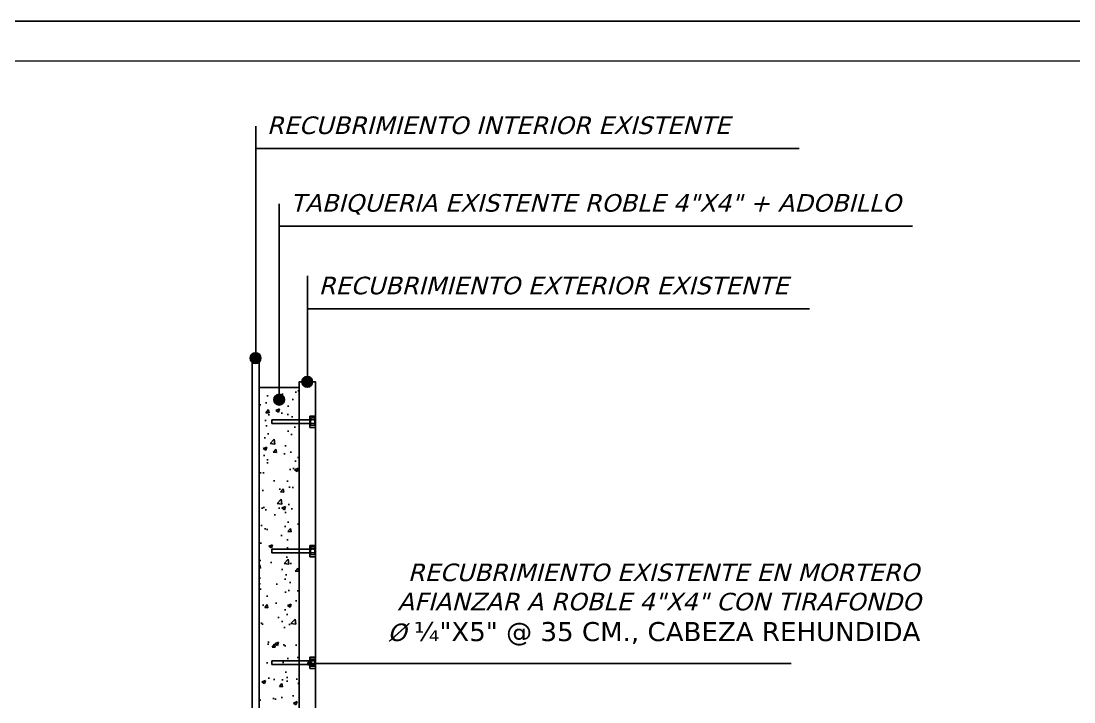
# Model space of a CAD drawing. Header units: millimetres. Extents: x 16 to 499, y 22 to 82.
# Drawn here: x 411.33 to 437.57, y 64.66 to 81.63 of the extents above; entities that cross this region are included whole.
import ezdxf

# ---------------------------------------------------------------- set-up
doc = ezdxf.new("R2010")
doc.units = ezdxf.units.MM
doc.linetypes.add('ACAD_ISO03W100', pattern=[30, 12, -18])
doc.linetypes.add('CYPE_PUNTO', pattern=[0.075, 0, -0.075])
doc.layers.add('08', color=8, linetype='Continuous')
for name, color, linetype, lineweight in [('ARANDELAS', 13, 'Continuous', 0), ('LINEAS_OCULTAS', 8, 'CYPE_PUNTO', 0), ('MUROS', 7, 'Continuous', 18), ('TUERCAS', 2, 'Continuous', 0)]:
    doc.layers.add(name, color=color, linetype=linetype, lineweight=lineweight)

msp = doc.modelspace()

# ---------------------------------------------------------------- hatches: boundary and pattern name
at = {"transparency": 33554687}
h = msp.add_hatch(color=1, dxfattribs=at)
h.dxf.hatch_style = 1
h.paths.add_polyline_path([(417.307, 73.231, 1), (417.038, 73.231, 1)])
h = msp.add_hatch(color=1, dxfattribs=at)
h.dxf.hatch_style = 1
h.paths.add_polyline_path([(418.597, 72.64, 1), (418.328, 72.64, 1)])
h = msp.add_hatch(dxfattribs=at)
h.set_pattern_fill('AR-CONC', color=4, scale=0.005167)
h.set_pattern_definition([(50, (113.0262, 40.2303), (0.9412875, -0.082352), [0.098425, -1.082675]), (355, (113.0262, 40.2303), (-0.182091, 0.987127), [0.07874, -0.866143]), (100.45144, (113.1046, 40.2234), (0.7591964, 0.904775), [0.0836484, -0.920133]), (46.1842, (113.0262, 40.4927), (1.400575, -0.2172187), [0.1476375, -1.6240125]), (96.63556, (113.1429, 40.4746), (1.226588, 1.2783683), [0.1254726, -1.3802006]), (351.18415, (113.0262, 40.4927), (1.226588, 1.278368), [0.11811, -1.2992086]), (21, (113.1574, 40.4271), (0.783341, -0.5283702), [0.098425, -1.082675]), (326, (113.1574, 40.4271), (0.3193105, 0.9516378), [0.07874, -0.86614]), (71.45144, (113.2227, 40.3831), (1.1026515, 0.4232676), [0.0836484, -0.9201313]), (37.5, (113.0262, 40.23028), (0.0159578, 0.4368677), [0, -0.8556413, 0, -0.8792633, 0, -0.8694208]), (7.5, (113.0262, 40.23028), (0.3452349, 0.51759964), [0, -0.5013113, 0, -0.8359563, 0, -0.3313642]), (327.5, (112.73353, 40.23028), (0.7005514, -0.0295985), [0, -0.3280833, 0, -1.02362, 0, -1.358265]), (317.5, (112.6023, 40.2303), (0.7653341, 0.1313702), [0, -0.4265083, 0, -0.6797887, 0, -0.964565])])
h.paths.add_polyline_path([(417.26, 58.605), (418.26, 58.605), (418.26, 72.497), (417.26, 72.497)])
h = msp.add_hatch(color=1, dxfattribs=at)
h.dxf.hatch_style = 1
h.paths.add_polyline_path([(417.895, 72.195, 1), (417.626, 72.195, 1)])
h = msp.add_hatch(color=1)
h.dxf.hatch_style = 1
edge = h.paths.add_edge_path()
edge.add_arc((418.522, 65.624), 0.0663, 0, 360)

# ---------------------------------------------------------------- linework, layer by layer
at = {"color": 1}
for p, q in [((417.177, 78.455), (417.177, 79.009)), ((417.177, 79.009), (417.177, 78.153)), ((430.721, 78.455), (417.177, 78.455)), ((417.177, 73.287), (417.177, 78.455)), ((417.765, 76.52), (417.765, 77.074)), ((417.765, 77.074), (417.765, 76.217)), ((417.761, 72.195), (417.765, 76.52)), ((433.546, 76.52), (417.765, 76.52)), ((418.467, 72.696), (418.467, 75.28)), ((430.98, 74.462), (418.467, 74.462))]:
    msp.add_line(p, q, dxfattribs=at)
at = {"color": 1, "linetype": 'ACAD_ISO03W100'}
for p, q in [((417.577, 71.696), (418.583, 71.696)), ((417.577, 71.603), (417.577, 71.696)), ((418.606, 71.696), (418.649, 71.696)), ((417.577, 71.603), (418.583, 71.603)), ((418.606, 71.603), (418.649, 71.603)), ((417.577, 68.473), (418.583, 68.473)), ((417.577, 68.38), (417.577, 68.473)), ((417.577, 68.38), (418.583, 68.38)), ((418.606, 68.473), (418.649, 68.473)), ((418.606, 68.38), (418.649, 68.38)), ((417.577, 65.687), (418.583, 65.687)), ((417.577, 65.595), (417.577, 65.687)), ((418.522, 65.624), (434.261, 65.624)), ((418.606, 65.687), (418.649, 65.687)), ((417.577, 65.595), (418.583, 65.595)), ((418.606, 65.595), (418.649, 65.595))]:
    msp.add_line(p, q, dxfattribs=at)
at = {"color": 6}
msp.add_lwpolyline([(417.086, 58.605), (417.086, 73.231), (417.26, 73.231), (417.26, 58.605)], dxfattribs=at)
at = {"color": 4}
msp.add_lwpolyline([(418.26, 58.605), (417.26, 58.605), (417.26, 72.497), (418.26, 72.497)], close=True, dxfattribs=at)
at = {"color": 52, "true_color": 0xc8c92d}
msp.add_lwpolyline([(418.26, 58.605), (418.26, 72.64), (418.665, 72.64), (418.665, 58.605)], dxfattribs=at)
at = {"color": 3, "linetype": 'ACAD_ISO03W100'}
for points in [[(418.665, 71.503), (418.522, 71.503), (418.522, 71.786), (418.665, 71.786)], [(418.665, 68.281), (418.522, 68.281), (418.522, 68.563), (418.665, 68.563)], [(418.665, 65.495), (418.522, 65.495), (418.522, 65.777), (418.665, 65.777)]]:
    msp.add_lwpolyline(points, close=True, dxfattribs=at)
at = {"color": 1}
for centre in [(417.173, 73.231), (418.462, 72.64), (417.761, 72.195)]:
    msp.add_circle(centre, 0.134, dxfattribs=at)
at = {"layer": '08', "linetype": 'Continuous'}
msp.add_lwpolyline([(381.925, 81.63), (381.925, 22.23), (499.328, 22.23), (499.328, 81.63), (381.925, 81.63)], dxfattribs=at)
at = {"layer": 'ARANDELAS', "extrusion": (0, 0, -1)}
for p, q in [((418.523, 71.754), (418.546, 71.754)), ((418.523, 71.544), (418.523, 71.754)), ((418.546, 71.754), (418.546, 71.544)), ((418.546, 71.754), (418.546, 71.754)), ((418.546, 71.544), (418.523, 71.544)), ((418.523, 68.532), (418.546, 68.532)), ((418.523, 68.322), (418.523, 68.532)), ((418.546, 68.532), (418.546, 68.322)), ((418.546, 68.532), (418.546, 68.532)), ((418.546, 68.322), (418.523, 68.322)), ((418.523, 65.746), (418.546, 65.746)), ((418.523, 65.536), (418.523, 65.746)), ((418.546, 65.746), (418.546, 65.536)), ((418.546, 65.746), (418.546, 65.746)), ((418.546, 65.536), (418.523, 65.536))]:
    msp.add_line(p, q, dxfattribs=at)
at = {"layer": 'LINEAS_OCULTAS', "extrusion": (0, 0, -1)}
for p, q in [((418.65, 71.699), (418.546, 71.699)), ((418.65, 71.699), (418.649, 71.699)), ((418.546, 71.599), (418.65, 71.599)), ((418.649, 71.599), (418.65, 71.599)), ((418.65, 68.477), (418.546, 68.477)), ((418.546, 68.377), (418.65, 68.377)), ((418.65, 68.477), (418.649, 68.477)), ((418.649, 68.377), (418.65, 68.377)), ((418.65, 65.691), (418.546, 65.691)), ((418.65, 65.691), (418.649, 65.691)), ((418.546, 65.591), (418.65, 65.591)), ((418.649, 65.591), (418.65, 65.591))]:
    msp.add_line(p, q, dxfattribs=at)
at = {"layer": 'MUROS', "color": 4, "linetype": 'Continuous', "lineweight": 0}
msp.add_lwpolyline([(384.41, 80.63), (384.41, 23.23), (498.08, 23.23), (498.08, 80.63)], close=True, dxfattribs=at)
at = {"layer": 'TUERCAS', "extrusion": (0, 0, -1)}
for p, q in [((418.546, 71.727), (418.548, 71.731)), ((418.546, 71.727), (418.548, 71.731)), ((418.546, 71.723), (418.546, 71.727)), ((418.546, 71.723), (418.546, 71.727)), ((418.546, 71.576), (418.546, 71.723)), ((418.546, 71.719), (418.546, 71.723)), ((418.548, 71.715), (418.546, 71.719)), ((418.546, 71.657), (418.547, 71.662)), ((418.546, 71.652), (418.546, 71.657)), ((418.546, 71.647), (418.546, 71.652)), ((418.546, 71.642), (418.546, 71.647)), ((418.547, 71.637), (418.546, 71.642)), ((418.547, 71.662), (418.548, 71.666)), ((418.548, 71.731), (418.55, 71.735)), ((418.548, 71.731), (418.55, 71.735)), ((418.55, 71.711), (418.548, 71.715)), ((418.548, 71.666), (418.549, 71.671)), ((418.549, 71.671), (418.55, 71.675)), ((418.55, 71.735), (418.553, 71.739)), ((418.55, 71.735), (418.553, 71.739)), ((418.553, 71.707), (418.55, 71.711)), ((418.55, 71.675), (418.552, 71.679)), ((418.552, 71.679), (418.554, 71.683)), ((418.553, 71.739), (418.556, 71.742)), ((418.553, 71.739), (418.556, 71.742)), ((418.556, 71.704), (418.553, 71.707)), ((418.554, 71.683), (418.556, 71.687)), ((418.556, 71.742), (418.56, 71.744)), ((418.556, 71.742), (418.56, 71.744)), ((418.56, 71.702), (418.556, 71.704)), ((418.556, 71.687), (418.558, 71.69)), ((418.558, 71.69), (418.56, 71.692)), ((418.56, 71.744), (418.564, 71.746)), ((418.56, 71.744), (418.564, 71.746)), ((418.564, 71.7), (418.56, 71.702)), ((418.56, 71.692), (418.563, 71.694)), ((418.563, 71.694), (418.565, 71.696)), ((418.564, 71.746), (418.569, 71.747)), ((418.564, 71.746), (418.569, 71.747)), ((418.569, 71.699), (418.564, 71.7)), ((418.565, 71.696), (418.568, 71.697)), ((418.568, 71.697), (418.571, 71.698)), ((418.569, 71.747), (418.574, 71.748)), ((418.569, 71.747), (418.574, 71.748)), ((418.574, 71.698), (418.569, 71.699)), ((418.571, 71.698), (418.574, 71.698)), ((418.574, 71.748), (418.622, 71.748)), ((418.574, 71.748), (418.622, 71.748)), ((418.574, 71.698), (418.622, 71.698)), ((418.622, 71.698), (418.574, 71.698)), ((418.574, 71.698), (418.574, 71.698)), ((418.622, 71.748), (418.627, 71.747)), ((418.622, 71.748), (418.627, 71.747)), ((418.627, 71.699), (418.622, 71.698)), ((418.622, 71.698), (418.625, 71.698)), ((418.625, 71.698), (418.627, 71.697)), ((418.627, 71.747), (418.631, 71.746)), ((418.627, 71.747), (418.631, 71.746)), ((418.631, 71.7), (418.627, 71.699)), ((418.627, 71.697), (418.63, 71.696)), ((418.63, 71.696), (418.633, 71.694)), ((418.631, 71.746), (418.636, 71.744)), ((418.631, 71.746), (418.636, 71.744)), ((418.636, 71.702), (418.631, 71.7)), ((418.633, 71.694), (418.635, 71.692)), ((418.635, 71.692), (418.638, 71.69)), ((418.636, 71.744), (418.64, 71.742)), ((418.636, 71.744), (418.64, 71.742)), ((418.64, 71.704), (418.636, 71.702)), ((418.638, 71.69), (418.64, 71.687)), ((418.64, 71.742), (418.643, 71.739)), ((418.64, 71.742), (418.643, 71.739)), ((418.643, 71.707), (418.64, 71.704)), ((418.64, 71.687), (418.642, 71.683)), ((418.642, 71.683), (418.644, 71.679)), ((418.643, 71.739), (418.646, 71.735)), ((418.643, 71.739), (418.646, 71.735)), ((418.646, 71.711), (418.643, 71.707)), ((418.644, 71.679), (418.645, 71.675)), ((418.645, 71.675), (418.647, 71.671)), ((418.646, 71.735), (418.648, 71.731)), ((418.646, 71.735), (418.648, 71.731)), ((418.648, 71.715), (418.646, 71.711)), ((418.647, 71.671), (418.648, 71.666)), ((418.648, 71.731), (418.649, 71.727)), ((418.648, 71.731), (418.649, 71.727)), ((418.649, 71.719), (418.648, 71.715)), ((418.648, 71.666), (418.649, 71.662)), ((418.649, 71.727), (418.65, 71.723)), ((418.649, 71.727), (418.65, 71.723)), ((418.65, 71.723), (418.649, 71.719)), ((418.649, 71.576), (418.649, 71.723)), ((418.649, 71.662), (418.649, 71.657)), ((418.649, 71.657), (418.649, 71.652)), ((418.649, 71.652), (418.649, 71.647)), ((418.649, 71.647), (418.649, 71.642)), ((418.649, 71.642), (418.649, 71.637)), ((418.65, 71.723), (418.65, 71.576)), ((418.65, 71.647), (418.65, 71.652)), ((418.546, 71.58), (418.548, 71.584)), ((418.546, 71.576), (418.546, 71.58)), ((418.546, 71.572), (418.546, 71.576)), ((418.546, 71.572), (418.546, 71.576)), ((418.548, 71.567), (418.546, 71.572)), ((418.548, 71.567), (418.546, 71.572)), ((418.548, 71.632), (418.547, 71.637)), ((418.549, 71.628), (418.548, 71.632)), ((418.548, 71.584), (418.55, 71.588)), ((418.55, 71.564), (418.548, 71.567)), ((418.55, 71.564), (418.548, 71.567)), ((418.55, 71.623), (418.549, 71.628)), ((418.552, 71.619), (418.55, 71.623)), ((418.55, 71.588), (418.553, 71.592)), ((418.553, 71.56), (418.55, 71.564)), ((418.553, 71.56), (418.55, 71.564)), ((418.554, 71.616), (418.552, 71.619)), ((418.553, 71.592), (418.556, 71.595)), ((418.556, 71.557), (418.553, 71.56)), ((418.556, 71.557), (418.553, 71.56)), ((418.556, 71.612), (418.554, 71.616)), ((418.558, 71.609), (418.556, 71.612)), ((418.556, 71.595), (418.56, 71.597)), ((418.56, 71.555), (418.556, 71.557)), ((418.56, 71.555), (418.556, 71.557)), ((418.56, 71.606), (418.558, 71.609)), ((418.563, 71.604), (418.56, 71.606)), ((418.56, 71.597), (418.564, 71.599)), ((418.564, 71.553), (418.56, 71.555)), ((418.564, 71.553), (418.56, 71.555)), ((418.565, 71.603), (418.563, 71.604)), ((418.564, 71.599), (418.569, 71.6)), ((418.569, 71.552), (418.564, 71.553)), ((418.569, 71.552), (418.564, 71.553)), ((418.568, 71.601), (418.565, 71.603)), ((418.571, 71.601), (418.568, 71.601)), ((418.569, 71.6), (418.574, 71.6)), ((418.574, 71.551), (418.569, 71.552)), ((418.574, 71.551), (418.569, 71.552)), ((418.574, 71.6), (418.571, 71.601)), ((418.574, 71.6), (418.622, 71.6)), ((418.622, 71.6), (418.574, 71.6)), ((418.574, 71.6), (418.574, 71.6)), ((418.622, 71.551), (418.574, 71.551)), ((418.622, 71.551), (418.574, 71.551)), ((418.574, 71.551), (418.574, 71.551)), ((418.625, 71.601), (418.622, 71.6)), ((418.622, 71.6), (418.627, 71.6)), ((418.627, 71.552), (418.622, 71.551)), ((418.627, 71.552), (418.622, 71.551)), ((418.627, 71.601), (418.625, 71.601)), ((418.63, 71.603), (418.627, 71.601)), ((418.627, 71.6), (418.631, 71.599)), ((418.631, 71.553), (418.627, 71.552)), ((418.631, 71.553), (418.627, 71.552)), ((418.633, 71.604), (418.63, 71.603)), ((418.631, 71.599), (418.636, 71.597)), ((418.636, 71.555), (418.631, 71.553)), ((418.636, 71.555), (418.631, 71.553)), ((418.635, 71.606), (418.633, 71.604)), ((418.638, 71.609), (418.635, 71.606)), ((418.636, 71.597), (418.64, 71.595)), ((418.64, 71.557), (418.636, 71.555)), ((418.64, 71.557), (418.636, 71.555)), ((418.64, 71.612), (418.638, 71.609)), ((418.642, 71.616), (418.64, 71.612)), ((418.64, 71.595), (418.643, 71.592)), ((418.643, 71.56), (418.64, 71.557)), ((418.643, 71.56), (418.64, 71.557)), ((418.644, 71.619), (418.642, 71.616)), ((418.643, 71.592), (418.646, 71.588)), ((418.646, 71.564), (418.643, 71.56)), ((418.646, 71.564), (418.643, 71.56)), ((418.645, 71.623), (418.644, 71.619)), ((418.647, 71.628), (418.645, 71.623)), ((418.646, 71.588), (418.648, 71.584)), ((418.648, 71.567), (418.646, 71.564)), ((418.648, 71.567), (418.646, 71.564)), ((418.648, 71.632), (418.647, 71.628)), ((418.649, 71.637), (418.648, 71.632)), ((418.648, 71.584), (418.649, 71.58)), ((418.649, 71.572), (418.648, 71.567)), ((418.649, 71.572), (418.648, 71.567)), ((418.649, 71.58), (418.65, 71.576)), ((418.65, 71.576), (418.649, 71.572)), ((418.65, 71.576), (418.649, 71.572)), ((418.546, 68.504), (418.548, 68.509)), ((418.546, 68.504), (418.548, 68.509)), ((418.546, 68.5), (418.546, 68.504)), ((418.546, 68.5), (418.546, 68.504)), ((418.546, 68.353), (418.546, 68.5)), ((418.546, 68.496), (418.546, 68.5)), ((418.548, 68.492), (418.546, 68.496)), ((418.548, 68.509), (418.55, 68.512)), ((418.548, 68.509), (418.55, 68.512)), ((418.55, 68.488), (418.548, 68.492)), ((418.55, 68.512), (418.553, 68.516)), ((418.55, 68.512), (418.553, 68.516)), ((418.553, 68.516), (418.556, 68.519)), ((418.553, 68.516), (418.556, 68.519)), ((418.556, 68.519), (418.56, 68.521)), ((418.556, 68.519), (418.56, 68.521)), ((418.56, 68.521), (418.564, 68.523)), ((418.56, 68.521), (418.564, 68.523)), ((418.564, 68.523), (418.569, 68.524)), ((418.564, 68.523), (418.569, 68.524)), ((418.569, 68.524), (418.574, 68.525)), ((418.569, 68.524), (418.574, 68.525)), ((418.574, 68.525), (418.622, 68.525)), ((418.574, 68.525), (418.622, 68.525)), ((418.622, 68.525), (418.627, 68.524)), ((418.622, 68.525), (418.627, 68.524)), ((418.627, 68.524), (418.631, 68.523)), ((418.627, 68.524), (418.631, 68.523)), ((418.631, 68.523), (418.636, 68.521)), ((418.631, 68.523), (418.636, 68.521)), ((418.636, 68.521), (418.64, 68.519)), ((418.636, 68.521), (418.64, 68.519)), ((418.64, 68.519), (418.643, 68.516)), ((418.64, 68.519), (418.643, 68.516)), ((418.643, 68.516), (418.646, 68.512)), ((418.643, 68.516), (418.646, 68.512)), ((418.646, 68.512), (418.648, 68.509)), ((418.646, 68.512), (418.648, 68.509)), ((418.648, 68.492), (418.646, 68.488)), ((418.648, 68.509), (418.649, 68.504)), ((418.648, 68.509), (418.649, 68.504)), ((418.649, 68.496), (418.648, 68.492)), ((418.649, 68.504), (418.65, 68.5)), ((418.649, 68.504), (418.65, 68.5)), ((418.65, 68.5), (418.649, 68.496)), ((418.649, 68.353), (418.649, 68.5)), ((418.65, 68.5), (418.65, 68.353)), ((418.546, 68.434), (418.547, 68.439)), ((418.546, 68.429), (418.546, 68.434)), ((418.546, 68.424), (418.546, 68.429)), ((418.546, 68.419), (418.546, 68.424)), ((418.547, 68.414), (418.546, 68.419)), ((418.546, 68.357), (418.548, 68.361)), ((418.546, 68.353), (418.546, 68.357)), ((418.546, 68.349), (418.546, 68.353)), ((418.546, 68.349), (418.546, 68.353)), ((418.548, 68.345), (418.546, 68.349)), ((418.548, 68.345), (418.546, 68.349)), ((418.547, 68.439), (418.548, 68.444)), ((418.548, 68.41), (418.547, 68.414)), ((418.548, 68.444), (418.549, 68.448)), ((418.549, 68.405), (418.548, 68.41)), ((418.548, 68.361), (418.55, 68.365)), ((418.55, 68.341), (418.548, 68.345)), ((418.55, 68.341), (418.548, 68.345)), ((418.549, 68.448), (418.55, 68.453)), ((418.55, 68.401), (418.549, 68.405)), ((418.553, 68.484), (418.55, 68.488)), ((418.55, 68.453), (418.552, 68.457)), ((418.552, 68.397), (418.55, 68.401)), ((418.55, 68.365), (418.553, 68.369)), ((418.553, 68.337), (418.55, 68.341)), ((418.553, 68.337), (418.55, 68.341)), ((418.552, 68.457), (418.554, 68.46)), ((418.554, 68.393), (418.552, 68.397)), ((418.556, 68.481), (418.553, 68.484)), ((418.553, 68.369), (418.556, 68.372)), ((418.556, 68.334), (418.553, 68.337)), ((418.556, 68.334), (418.553, 68.337)), ((418.554, 68.46), (418.556, 68.464)), ((418.556, 68.389), (418.554, 68.393)), ((418.56, 68.479), (418.556, 68.481)), ((418.556, 68.464), (418.558, 68.467)), ((418.558, 68.386), (418.556, 68.389)), ((418.556, 68.372), (418.56, 68.374)), ((418.56, 68.332), (418.556, 68.334)), ((418.56, 68.332), (418.556, 68.334)), ((418.558, 68.467), (418.56, 68.47)), ((418.56, 68.384), (418.558, 68.386)), ((418.564, 68.477), (418.56, 68.479)), ((418.56, 68.47), (418.563, 68.472)), ((418.563, 68.382), (418.56, 68.384)), ((418.56, 68.374), (418.564, 68.376)), ((418.564, 68.33), (418.56, 68.332)), ((418.564, 68.33), (418.56, 68.332)), ((418.563, 68.472), (418.565, 68.473)), ((418.565, 68.38), (418.563, 68.382)), ((418.569, 68.476), (418.564, 68.477)), ((418.564, 68.376), (418.569, 68.377)), ((418.569, 68.329), (418.564, 68.33)), ((418.569, 68.329), (418.564, 68.33)), ((418.565, 68.473), (418.568, 68.475)), ((418.568, 68.379), (418.565, 68.38)), ((418.568, 68.475), (418.571, 68.475)), ((418.571, 68.378), (418.568, 68.379)), ((418.574, 68.476), (418.569, 68.476)), ((418.569, 68.377), (418.574, 68.378)), ((418.574, 68.328), (418.569, 68.329)), ((418.574, 68.328), (418.569, 68.329)), ((418.571, 68.475), (418.574, 68.476)), ((418.574, 68.378), (418.571, 68.378)), ((418.574, 68.476), (418.622, 68.476)), ((418.622, 68.476), (418.574, 68.476)), ((418.574, 68.476), (418.574, 68.476)), ((418.574, 68.378), (418.622, 68.378)), ((418.622, 68.378), (418.574, 68.378)), ((418.574, 68.378), (418.574, 68.378)), ((418.622, 68.328), (418.574, 68.328)), ((418.622, 68.328), (418.574, 68.328)), ((418.574, 68.328), (418.574, 68.328)), ((418.622, 68.476), (418.625, 68.475)), ((418.627, 68.476), (418.622, 68.476)), ((418.622, 68.378), (418.627, 68.377)), ((418.625, 68.378), (418.622, 68.378)), ((418.627, 68.329), (418.622, 68.328)), ((418.627, 68.329), (418.622, 68.328)), ((418.625, 68.475), (418.627, 68.475)), ((418.627, 68.379), (418.625, 68.378)), ((418.631, 68.477), (418.627, 68.476)), ((418.627, 68.475), (418.63, 68.473)), ((418.63, 68.38), (418.627, 68.379)), ((418.627, 68.377), (418.631, 68.376)), ((418.631, 68.33), (418.627, 68.329)), ((418.631, 68.33), (418.627, 68.329)), ((418.63, 68.473), (418.633, 68.472)), ((418.633, 68.382), (418.63, 68.38)), ((418.636, 68.479), (418.631, 68.477)), ((418.631, 68.376), (418.636, 68.374)), ((418.636, 68.332), (418.631, 68.33)), ((418.636, 68.332), (418.631, 68.33)), ((418.633, 68.472), (418.635, 68.47)), ((418.635, 68.384), (418.633, 68.382)), ((418.635, 68.47), (418.638, 68.467)), ((418.638, 68.386), (418.635, 68.384)), ((418.64, 68.481), (418.636, 68.479)), ((418.636, 68.374), (418.64, 68.372)), ((418.64, 68.334), (418.636, 68.332)), ((418.64, 68.334), (418.636, 68.332)), ((418.638, 68.467), (418.64, 68.464)), ((418.64, 68.389), (418.638, 68.386)), ((418.643, 68.484), (418.64, 68.481)), ((418.64, 68.464), (418.642, 68.46)), ((418.642, 68.393), (418.64, 68.389)), ((418.64, 68.372), (418.643, 68.369)), ((418.643, 68.337), (418.64, 68.334)), ((418.643, 68.337), (418.64, 68.334)), ((418.642, 68.46), (418.644, 68.457)), ((418.644, 68.397), (418.642, 68.393)), ((418.646, 68.488), (418.643, 68.484)), ((418.643, 68.369), (418.646, 68.365)), ((418.646, 68.341), (418.643, 68.337)), ((418.646, 68.341), (418.643, 68.337)), ((418.644, 68.457), (418.645, 68.453)), ((418.645, 68.401), (418.644, 68.397)), ((418.645, 68.453), (418.647, 68.448)), ((418.647, 68.405), (418.645, 68.401)), ((418.646, 68.365), (418.648, 68.361)), ((418.648, 68.345), (418.646, 68.341)), ((418.648, 68.345), (418.646, 68.341)), ((418.647, 68.448), (418.648, 68.444)), ((418.648, 68.41), (418.647, 68.405)), ((418.648, 68.444), (418.649, 68.439)), ((418.649, 68.414), (418.648, 68.41)), ((418.648, 68.361), (418.649, 68.357)), ((418.649, 68.349), (418.648, 68.345)), ((418.649, 68.349), (418.648, 68.345)), ((418.649, 68.439), (418.649, 68.434)), ((418.649, 68.434), (418.649, 68.429)), ((418.649, 68.429), (418.649, 68.424)), ((418.649, 68.424), (418.649, 68.419)), ((418.649, 68.419), (418.649, 68.414)), ((418.649, 68.357), (418.65, 68.353)), ((418.65, 68.353), (418.649, 68.349)), ((418.65, 68.353), (418.649, 68.349)), ((418.65, 68.424), (418.65, 68.429)), ((418.546, 65.719), (418.548, 65.723)), ((418.546, 65.719), (418.548, 65.723)), ((418.546, 65.714), (418.546, 65.719)), ((418.546, 65.714), (418.546, 65.719)), ((418.546, 65.567), (418.546, 65.714)), ((418.546, 65.71), (418.546, 65.714)), ((418.548, 65.706), (418.546, 65.71)), ((418.546, 65.648), (418.547, 65.653)), ((418.546, 65.643), (418.546, 65.648)), ((418.546, 65.638), (418.546, 65.643)), ((418.546, 65.633), (418.546, 65.638)), ((418.547, 65.629), (418.546, 65.633)), ((418.547, 65.653), (418.548, 65.658)), ((418.548, 65.624), (418.547, 65.629)), ((418.548, 65.723), (418.55, 65.727)), ((418.548, 65.723), (418.55, 65.727)), ((418.55, 65.702), (418.548, 65.706)), ((418.548, 65.658), (418.549, 65.662)), ((418.549, 65.619), (418.548, 65.624)), ((418.549, 65.662), (418.55, 65.667)), ((418.55, 65.615), (418.549, 65.619)), ((418.55, 65.727), (418.553, 65.73)), ((418.55, 65.727), (418.553, 65.73)), ((418.553, 65.699), (418.55, 65.702)), ((418.55, 65.667), (418.552, 65.671)), ((418.552, 65.611), (418.55, 65.615)), ((418.552, 65.671), (418.554, 65.675)), ((418.554, 65.607), (418.552, 65.611)), ((418.553, 65.73), (418.556, 65.733)), ((418.553, 65.73), (418.556, 65.733)), ((418.556, 65.696), (418.553, 65.699)), ((418.554, 65.675), (418.556, 65.678)), ((418.556, 65.604), (418.554, 65.607)), ((418.556, 65.733), (418.56, 65.736)), ((418.556, 65.733), (418.56, 65.736)), ((418.56, 65.693), (418.556, 65.696)), ((418.556, 65.678), (418.558, 65.681)), ((418.558, 65.681), (418.56, 65.684)), ((418.56, 65.736), (418.564, 65.737)), ((418.56, 65.736), (418.564, 65.737)), ((418.564, 65.691), (418.56, 65.693)), ((418.56, 65.684), (418.563, 65.686)), ((418.563, 65.686), (418.565, 65.688)), ((418.564, 65.737), (418.569, 65.739)), ((418.564, 65.737), (418.569, 65.739)), ((418.569, 65.69), (418.564, 65.691)), ((418.565, 65.688), (418.568, 65.689)), ((418.568, 65.689), (418.571, 65.69)), ((418.569, 65.739), (418.574, 65.739)), ((418.569, 65.739), (418.574, 65.739)), ((418.574, 65.69), (418.569, 65.69)), ((418.571, 65.69), (418.574, 65.69)), ((418.574, 65.739), (418.622, 65.739)), ((418.574, 65.739), (418.622, 65.739)), ((418.574, 65.69), (418.622, 65.69)), ((418.622, 65.69), (418.574, 65.69)), ((418.574, 65.69), (418.574, 65.69)), ((418.622, 65.739), (418.627, 65.739)), ((418.622, 65.739), (418.627, 65.739)), ((418.622, 65.69), (418.625, 65.69)), ((418.627, 65.69), (418.622, 65.69)), ((418.625, 65.69), (418.627, 65.689)), ((418.627, 65.739), (418.631, 65.737)), ((418.627, 65.739), (418.631, 65.737)), ((418.631, 65.691), (418.627, 65.69)), ((418.627, 65.689), (418.63, 65.688)), ((418.63, 65.688), (418.633, 65.686)), ((418.631, 65.737), (418.636, 65.736)), ((418.631, 65.737), (418.636, 65.736)), ((418.636, 65.693), (418.631, 65.691)), ((418.633, 65.686), (418.635, 65.684)), ((418.635, 65.684), (418.638, 65.681)), ((418.636, 65.736), (418.64, 65.733)), ((418.636, 65.736), (418.64, 65.733)), ((418.64, 65.696), (418.636, 65.693)), ((418.638, 65.681), (418.64, 65.678)), ((418.64, 65.733), (418.643, 65.73)), ((418.64, 65.733), (418.643, 65.73)), ((418.643, 65.699), (418.64, 65.696)), ((418.64, 65.678), (418.642, 65.675)), ((418.642, 65.607), (418.64, 65.604)), ((418.642, 65.675), (418.644, 65.671)), ((418.644, 65.611), (418.642, 65.607)), ((418.643, 65.73), (418.646, 65.727)), ((418.643, 65.73), (418.646, 65.727)), ((418.646, 65.702), (418.643, 65.699)), ((418.644, 65.671), (418.645, 65.667)), ((418.645, 65.615), (418.644, 65.611)), ((418.645, 65.667), (418.647, 65.662)), ((418.647, 65.619), (418.645, 65.615)), ((418.646, 65.727), (418.648, 65.723)), ((418.646, 65.727), (418.648, 65.723)), ((418.648, 65.706), (418.646, 65.702)), ((418.647, 65.662), (418.648, 65.658)), ((418.648, 65.624), (418.647, 65.619)), ((418.648, 65.723), (418.649, 65.719)), ((418.648, 65.723), (418.649, 65.719)), ((418.649, 65.71), (418.648, 65.706)), ((418.648, 65.658), (418.649, 65.653)), ((418.649, 65.629), (418.648, 65.624)), ((418.649, 65.719), (418.65, 65.714)), ((418.649, 65.719), (418.65, 65.714)), ((418.65, 65.714), (418.649, 65.71)), ((418.649, 65.567), (418.649, 65.714)), ((418.649, 65.653), (418.649, 65.648)), ((418.649, 65.648), (418.649, 65.643)), ((418.649, 65.643), (418.649, 65.638)), ((418.649, 65.638), (418.649, 65.633)), ((418.649, 65.633), (418.649, 65.629)), ((418.65, 65.714), (418.65, 65.567)), ((418.65, 65.638), (418.65, 65.643)), ((418.546, 65.571), (418.548, 65.576)), ((418.546, 65.567), (418.546, 65.571)), ((418.546, 65.563), (418.546, 65.567)), ((418.546, 65.563), (418.546, 65.567)), ((418.548, 65.559), (418.546, 65.563)), ((418.548, 65.559), (418.546, 65.563)), ((418.548, 65.576), (418.55, 65.579)), ((418.55, 65.555), (418.548, 65.559)), ((418.55, 65.555), (418.548, 65.559)), ((418.55, 65.579), (418.553, 65.583)), ((418.553, 65.551), (418.55, 65.555)), ((418.553, 65.551), (418.55, 65.555)), ((418.553, 65.583), (418.556, 65.586)), ((418.556, 65.548), (418.553, 65.551)), ((418.556, 65.548), (418.553, 65.551)), ((418.558, 65.601), (418.556, 65.604)), ((418.556, 65.586), (418.56, 65.588)), ((418.56, 65.546), (418.556, 65.548)), ((418.56, 65.546), (418.556, 65.548)), ((418.56, 65.598), (418.558, 65.601)), ((418.563, 65.596), (418.56, 65.598)), ((418.56, 65.588), (418.564, 65.59)), ((418.564, 65.544), (418.56, 65.546)), ((418.564, 65.544), (418.56, 65.546)), ((418.565, 65.594), (418.563, 65.596)), ((418.564, 65.59), (418.569, 65.591)), ((418.569, 65.543), (418.564, 65.544)), ((418.569, 65.543), (418.564, 65.544)), ((418.568, 65.593), (418.565, 65.594)), ((418.571, 65.592), (418.568, 65.593)), ((418.569, 65.591), (418.574, 65.592)), ((418.574, 65.543), (418.569, 65.543)), ((418.574, 65.543), (418.569, 65.543)), ((418.574, 65.592), (418.571, 65.592)), ((418.574, 65.592), (418.622, 65.592)), ((418.622, 65.592), (418.574, 65.592)), ((418.574, 65.592), (418.574, 65.592)), ((418.622, 65.543), (418.574, 65.543)), ((418.622, 65.543), (418.574, 65.543)), ((418.574, 65.543), (418.574, 65.543)), ((418.622, 65.592), (418.627, 65.591)), ((418.625, 65.592), (418.622, 65.592)), ((418.627, 65.543), (418.622, 65.543)), ((418.627, 65.543), (418.622, 65.543)), ((418.627, 65.593), (418.625, 65.592)), ((418.63, 65.594), (418.627, 65.593)), ((418.627, 65.591), (418.631, 65.59)), ((418.631, 65.544), (418.627, 65.543)), ((418.631, 65.544), (418.627, 65.543)), ((418.633, 65.596), (418.63, 65.594)), ((418.631, 65.59), (418.636, 65.588)), ((418.636, 65.546), (418.631, 65.544)), ((418.636, 65.546), (418.631, 65.544)), ((418.635, 65.598), (418.633, 65.596)), ((418.638, 65.601), (418.635, 65.598)), ((418.636, 65.588), (418.64, 65.586)), ((418.64, 65.548), (418.636, 65.546)), ((418.64, 65.548), (418.636, 65.546)), ((418.64, 65.604), (418.638, 65.601)), ((418.64, 65.586), (418.643, 65.583)), ((418.643, 65.551), (418.64, 65.548)), ((418.643, 65.551), (418.64, 65.548)), ((418.643, 65.583), (418.646, 65.579)), ((418.646, 65.555), (418.643, 65.551)), ((418.646, 65.555), (418.643, 65.551)), ((418.646, 65.579), (418.648, 65.576)), ((418.648, 65.559), (418.646, 65.555)), ((418.648, 65.559), (418.646, 65.555)), ((418.648, 65.576), (418.649, 65.571)), ((418.649, 65.563), (418.648, 65.559)), ((418.649, 65.563), (418.648, 65.559)), ((418.649, 65.571), (418.65, 65.567)), ((418.65, 65.567), (418.649, 65.563)), ((418.65, 65.567), (418.649, 65.563))]:
    msp.add_line(p, q, dxfattribs=at)

# ---------------------------------------------------------------- texts
at = {"color": 1, "attachment_point": 1}
for s, insert, char_height, width in [('{\\fVerdana|b0|i1|c0|p34;RECUBRIMIENTO INTERIOR EXISTENTE}', (417.455, 79.253), 0.43735, 13.8823), ('{\\fVerdana|b0|i1|c0|p34;TABIQUERIA EXISTENTE ROBLE 4"X4" + ADOBILLO}', (418.043, 77.318), 0.43735, 15.84264), ('{\\fVerdana|b0|i1|c0|p34;RECUBRIMIENTO EXTERIOR EXISTENTE}', (418.745, 75.259), 0.43735, 13.8823), ('\\pi0.82497;{\\fVerdana|b0|i1|c0|p34;RECUBRIMIENTO EXISTENTE EN MORTERO\\P\\pi0.56973;AFIANZAR A ROBLE 4"X4" CON TIRAFONDO\\P\\pi0.32027;Ø \\fVerdana|b0|i0|c0|p34;\\H1.0833x;¼"X5" @ 35 CM., CABEZA REHUNDIDA\\fVerdana|b0|i1|c0|p34;\\H0.92311x; \\fVerdana|b0|i0|c0|p34;\\H0.70832x;\\P\\pi13.459;\\fVerdana|b0|i1|c0|p34;\\H1.4118x;  }', (420.141, 68.111), 0.437349, 13.8823)]:
    msp.add_mtext(s, dxfattribs=dict(at, insert=insert, char_height=char_height, width=width))

doc.saveas('drawing.dxf')
